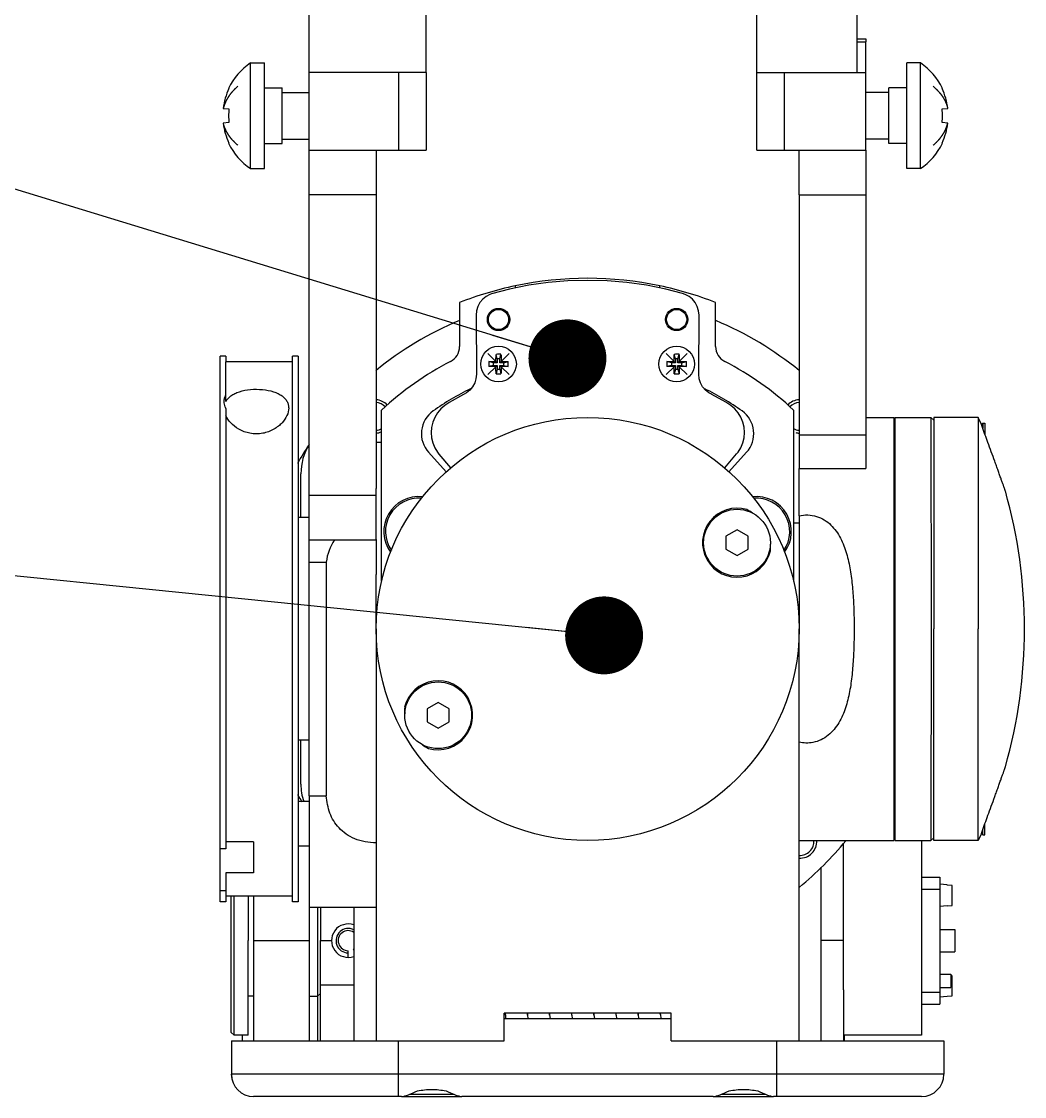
# Model space of a CAD drawing. Header units: millimetres. Extents: x 0 to 594, y 0 to 420.
# Drawn here: x 455.81 to 500.86, y 107.55 to 155.83 of the extents above; entities that cross this region are included whole.
import ezdxf

# ---------------------------------------------------------------- set-up
doc = ezdxf.new("R2010")
doc.units = ezdxf.units.MM
doc.header["$LTSCALE"] = 32.67
doc.layers.get('0').update_dxf_attribs({"linetype": 'CONTINUOUS'})
for name, color, linetype in [('AXIS', 7, 'CONTINUOUS'), ('COSMETIC', 7, 'CONTINUOUS'), ('NOTE', 7, 'CONTINUOUS')]:
    doc.layers.add(name, color=color, linetype=linetype)
doc.styles.get("Standard").update_dxf_attribs({"font": 'txt', "width": 0.85})
doc.dimstyles.get("Standard").update_dxf_attribs({"dimtxt": 3.5, "dimasz": 3.5, "dimexe": 1.5, "dimexo": 1, "dimtad": 1, "dimtxsty": 'STANDARD', "dimcen": 0.09, "dimadec": 0, "dimazin": 0, "dimtol": 1, "dimtp": 0.01, "dimtm": 0.01, "dimtfac": 1, "dimtofl": 0, "dimtmove": 0, "dimatfit": 3, "dimfxl": 1, "dimtolj": 1, "dimarcsym": 0})

msp = doc.modelspace()

# ---------------------------------------------------------------- linework, layer by layer
at = {"color": 7, "linetype": 'CONTINUOUS'}
for p, q in [((488.829, 162.152), (488.829, 153.547)), ((493.329, 162.152), (493.329, 153.547)), ((468.738, 150.047), (468.738, 161.212)), ((473.988, 153.547), (473.988, 160.197)), ((493.328, 155.047), (493.737, 155.047)), ((493.737, 155.047), (493.737, 154.922)), ((493.329, 154.922), (493.737, 154.922)), ((493.737, 153.547), (493.737, 154.922)), ((466.103, 153.972), (466.72, 153.972)), ((466.103, 149.222), (466.103, 153.972)), ((466.72, 149.222), (466.72, 153.972)), ((473.988, 153.547), (468.738, 153.547)), ((472.738, 153.547), (472.738, 150.047)), ((473.988, 153.547), (473.988, 150.047)), ((488.829, 153.547), (493.738, 153.547)), ((488.838, 150.047), (488.838, 153.547)), ((490.088, 150.047), (490.088, 153.547)), ((493.738, 150.047), (493.738, 153.547)), ((496.187, 153.972), (495.57, 153.972)), ((495.57, 149.222), (495.57, 153.972)), ((496.187, 149.222), (496.187, 153.972)), ((465.113, 152.826), (465.128, 152.82)), ((466.72, 152.847), (467.52, 152.847)), ((467.52, 150.347), (467.52, 152.847)), ((467.52, 152.647), (468.738, 152.647)), ((494.77, 152.647), (493.738, 152.647)), ((495.57, 152.847), (494.77, 152.847)), ((494.77, 150.347), (494.77, 152.847)), ((497.161, 152.82), (497.177, 152.826)), ((464.874, 151.928), (465.128, 151.903)), ((497.161, 151.903), (497.416, 151.928)), ((465.128, 151.291), (464.874, 151.266)), ((497.416, 151.266), (497.161, 151.291)), ((465.128, 150.374), (465.113, 150.368)), ((466.72, 150.347), (467.52, 150.347)), ((467.52, 150.547), (468.738, 150.547)), ((494.77, 150.547), (493.738, 150.547)), ((495.57, 150.347), (494.77, 150.347)), ((497.177, 150.368), (497.161, 150.374)), ((468.737, 148.047), (468.738, 150.047)), ((468.738, 150.047), (473.988, 150.047)), ((471.737, 150.047), (471.737, 148.047)), ((488.838, 150.047), (493.738, 150.047)), ((490.737, 148.047), (490.738, 150.047)), ((493.738, 150.047), (493.737, 148.047)), ((466.103, 149.222), (466.72, 149.222)), ((496.187, 149.222), (495.57, 149.222)), ((471.737, 148.047), (468.737, 148.047)), ((468.737, 134.547), (468.737, 148.047)), ((471.737, 148.047), (471.737, 134.856)), ((490.737, 148.047), (493.737, 148.047)), ((490.737, 148.047), (490.737, 137.265)), ((493.737, 148.047), (493.737, 137.265)), ((477.988, 143.958), (477.988, 143.862)), ((484.488, 143.862), (484.488, 143.958)), ((476.928, 143.603), (476.929, 143.598)), ((485.502, 143.615), (485.501, 143.612)), ((475.488, 143.21), (475.488, 141.228)), ((486.988, 141.228), (486.988, 143.21)), ((476.238, 142.647), (476.233, 142.647)), ((464.987, 140.797), (464.737, 140.797)), ((464.738, 134.297), (464.737, 140.797)), ((464.987, 140.797), (464.987, 140.547)), ((467.987, 140.547), (464.987, 140.547)), ((464.987, 138.767), (464.987, 140.547)), ((468.237, 140.797), (467.987, 140.797)), ((467.987, 140.547), (467.987, 140.797)), ((467.987, 116.547), (467.987, 140.547)), ((468.237, 140.797), (468.238, 134.297)), ((477.001, 140.506), (476.803, 140.556)), ((477.179, 140.506), (477.119, 140.566)), ((477.179, 140.684), (477.129, 140.882)), ((477.297, 140.684), (477.179, 140.684)), ((477.179, 140.684), (477.179, 140.506)), ((477.297, 140.684), (477.347, 140.882)), ((477.297, 140.506), (477.297, 140.684)), ((477.297, 140.506), (477.357, 140.566)), ((477.476, 140.506), (477.673, 140.556)), ((485.001, 140.506), (484.803, 140.556)), ((485.179, 140.506), (485.119, 140.566)), ((485.179, 140.684), (485.129, 140.882)), ((485.297, 140.684), (485.179, 140.684)), ((485.179, 140.684), (485.179, 140.506)), ((485.297, 140.684), (485.347, 140.882)), ((485.297, 140.506), (485.297, 140.684)), ((485.297, 140.506), (485.357, 140.566)), ((485.476, 140.506), (485.673, 140.556)), ((477.001, 140.388), (476.803, 140.338)), ((477.179, 140.506), (477.001, 140.506)), ((477.001, 140.506), (477.001, 140.388)), ((477.001, 140.388), (477.179, 140.388)), ((477.179, 140.388), (477.119, 140.328)), ((477.179, 140.209), (477.129, 140.012)), ((477.179, 140.388), (477.179, 140.209)), ((477.179, 140.209), (477.297, 140.209)), ((477.476, 140.506), (477.297, 140.506)), ((477.297, 140.388), (477.476, 140.388)), ((477.297, 140.388), (477.357, 140.328)), ((477.297, 140.209), (477.297, 140.388)), ((477.297, 140.209), (477.347, 140.012)), ((477.476, 140.388), (477.476, 140.506)), ((477.476, 140.388), (477.673, 140.338)), ((485.001, 140.388), (484.803, 140.338)), ((485.179, 140.506), (485.001, 140.506)), ((485.001, 140.506), (485.001, 140.388)), ((485.001, 140.388), (485.179, 140.388)), ((485.179, 140.388), (485.119, 140.328)), ((485.179, 140.209), (485.129, 140.012)), ((485.179, 140.388), (485.179, 140.209)), ((485.179, 140.209), (485.297, 140.209)), ((485.476, 140.506), (485.297, 140.506)), ((485.297, 140.388), (485.476, 140.388)), ((485.297, 140.388), (485.357, 140.328)), ((485.297, 140.209), (485.297, 140.388)), ((485.297, 140.209), (485.347, 140.012)), ((485.476, 140.388), (485.476, 140.506)), ((485.476, 140.388), (485.673, 140.338)), ((486.238, 139.984), (486.233, 139.984)), ((475.688, 139.097), (475.69, 139.092)), ((486.766, 139.103), (486.769, 139.108)), ((474.96, 138.667), (474.953, 138.679)), ((487.534, 138.674), (487.532, 138.672)), ((464.987, 138.45), (464.988, 138.139)), ((464.988, 138.139), (464.987, 118.673)), ((471.988, 130.708), (471.988, 138.38)), ((490.488, 138.38), (490.488, 130.685)), ((493.737, 138.047), (494.987, 138.047)), ((494.987, 138.047), (494.987, 137.047)), ((495.037, 138.047), (496.662, 138.047)), ((495.037, 138.047), (495.037, 137.097)), ((496.787, 137.922), (496.662, 138.047)), ((496.662, 138.047), (496.663, 128.547)), ((498.927, 137.737), (498.987, 137.797)), ((498.987, 137.797), (499.087, 137.797)), ((498.987, 137.797), (498.987, 137.562)), ((499.087, 137.797), (499.087, 137.282)), ((490.737, 137.265), (493.737, 137.265)), ((490.737, 137.265), (490.737, 135.749)), ((493.737, 137.265), (493.737, 135.749)), ((494.987, 137.047), (494.987, 136.922)), ((494.987, 136.922), (495.037, 136.922)), ((494.987, 136.922), (494.987, 135.672)), ((495.037, 137.097), (495.037, 136.297)), ((474.094, 136.482), (474.887, 135.601)), ((487.589, 135.6), (488.382, 136.482)), ((495.037, 136.297), (495.037, 135.497)), ((490.737, 135.749), (493.737, 135.749)), ((490.738, 133.627), (490.737, 135.749)), ((468.361, 133.547), (468.361, 135.519)), ((494.987, 135.672), (495.037, 135.672)), ((494.987, 135.672), (494.987, 135.547)), ((494.987, 135.547), (494.987, 135.047)), ((495.037, 135.497), (495.037, 135.047)), ((495.037, 135.047), (494.987, 135.047)), ((494.987, 135.047), (494.988, 133.172)), ((495.037, 135.047), (495.038, 133.222)), ((464.738, 133.439), (464.738, 134.297)), ((468.238, 134.297), (468.238, 133.547)), ((471.737, 134.547), (468.737, 134.547)), ((468.738, 132.547), (468.737, 134.547)), ((464.738, 133.297), (464.738, 133.439)), ((464.738, 130.597), (464.738, 133.297)), ((468.737, 133.547), (468.237, 133.547)), ((468.238, 133.547), (468.238, 133.297)), ((468.238, 133.297), (468.238, 128.547)), ((490.738, 133.627), (490.738, 128.559)), ((487.95, 132.999), (487.45, 132.711)), ((488.45, 132.711), (487.95, 132.999)), ((494.987, 133.172), (495.038, 133.172)), ((494.988, 133.172), (494.988, 133.047)), ((494.988, 133.047), (494.988, 132.422)), ((495.038, 133.222), (495.038, 132.401)), ((468.738, 132.547), (471.738, 132.547)), ((468.738, 131.547), (468.738, 132.547)), ((471.737, 132.564), (471.738, 130.998)), ((487.45, 132.711), (487.45, 132.133)), ((488.45, 132.133), (488.45, 132.711)), ((494.988, 132.422), (494.988, 131.672)), ((495.038, 132.401), (495.038, 131.158)), ((487.45, 132.133), (487.95, 131.845)), ((487.95, 131.845), (488.45, 132.133)), ((468.738, 131.547), (469.502, 131.547)), ((468.738, 121.047), (468.738, 131.547)), ((469.502, 131.547), (469.502, 121.047)), ((494.987, 131.672), (495.038, 131.672)), ((494.988, 131.672), (494.988, 128.547)), ((495.038, 131.158), (495.038, 130.696)), ((464.738, 130.171), (464.738, 130.597)), ((495.038, 130.696), (495.038, 128.547)), ((464.738, 129.372), (464.738, 130.171)), ((464.738, 127.722), (464.738, 129.372)), ((468.238, 128.547), (468.238, 123.547)), ((471.738, 128.547), (471.738, 110.047)), ((490.738, 110.047), (490.738, 128.547)), ((494.988, 128.547), (494.988, 125.422)), ((495.038, 128.547), (495.038, 126.129)), ((496.663, 128.547), (496.662, 119.047)), ((464.738, 126.923), (464.738, 127.722)), ((464.738, 126.497), (464.738, 126.923)), ((464.738, 123.622), (464.738, 126.497)), ((495.038, 126.129), (495.038, 125.936)), ((495.038, 125.936), (495.038, 124.693)), ((474.527, 125.249), (474.027, 124.961)), ((475.027, 124.961), (474.527, 125.249)), ((494.987, 125.422), (495.038, 125.422)), ((494.988, 125.422), (494.988, 124.672)), ((474.027, 124.961), (474.027, 124.383)), ((475.027, 124.383), (475.027, 124.961)), ((494.988, 124.672), (494.988, 124.047)), ((495.038, 124.693), (495.038, 123.872)), ((474.027, 124.383), (474.527, 124.095)), ((474.527, 124.095), (475.027, 124.383)), ((464.738, 121.547), (464.738, 123.622)), ((494.987, 123.922), (495.038, 123.922)), ((494.988, 123.922), (494.987, 121.547)), ((494.988, 124.047), (494.988, 123.922)), ((495.038, 123.872), (495.037, 121.597)), ((468.738, 123.547), (468.237, 123.547)), ((468.238, 123.547), (468.238, 121.547)), ((468.361, 121.575), (468.361, 123.547)), ((495.037, 122.047), (494.987, 122.047)), ((464.738, 120.547), (464.738, 121.547)), ((468.238, 121.547), (468.238, 120.547)), ((494.987, 121.547), (494.987, 121.422)), ((494.987, 121.422), (495.037, 121.422)), ((494.987, 121.422), (494.987, 120.172)), ((495.037, 121.597), (495.037, 120.797)), ((468.738, 120.797), (468.237, 120.797)), ((468.738, 121.047), (469.502, 121.047)), ((468.738, 121.047), (468.738, 119.275)), ((495.037, 120.797), (495.037, 120.022)), ((464.737, 118.797), (464.738, 120.547)), ((468.238, 120.547), (468.238, 118.87)), ((494.987, 120.172), (495.037, 120.172)), ((494.987, 120.172), (494.987, 120.082)), ((494.987, 120.082), (494.987, 119.047)), ((495.037, 120.022), (495.037, 119.047)), ((499.087, 119.297), (499.087, 119.812)), ((468.738, 119.275), (468.738, 118.547)), ((498.927, 119.357), (498.987, 119.297)), ((498.987, 119.297), (498.987, 119.532)), ((498.987, 119.297), (499.087, 119.297)), ((464.737, 118.673), (464.737, 118.797)), ((466.237, 118.985), (464.987, 118.985)), ((466.237, 118.985), (466.237, 117.598)), ((468.738, 118.797), (468.237, 118.797)), ((468.238, 118.797), (468.237, 116.297)), ((468.238, 118.87), (468.238, 118.797)), ((490.737, 119.047), (494.987, 119.047)), ((492.735, 118.846), (492.735, 118.933)), ((492.735, 118.547), (492.735, 118.846)), ((495.037, 119.047), (496.662, 119.047)), ((496.235, 119.047), (496.235, 118.547)), ((496.787, 119.172), (496.662, 119.047)), ((464.987, 118.673), (464.737, 118.673)), ((464.737, 116.787), (464.737, 118.673)), ((468.738, 118.547), (468.737, 116.047)), ((492.735, 118.147), (492.735, 118.547)), ((496.235, 118.547), (496.235, 117.497)), ((492.735, 117.922), (492.735, 118.147)), ((492.735, 117.797), (492.735, 117.922)), ((466.237, 117.598), (464.987, 117.598)), ((464.987, 117.598), (464.987, 116.547)), ((492.735, 115.172), (492.735, 117.797)), ((496.235, 117.497), (496.235, 117.299)), ((496.235, 117.404), (497.06, 117.404)), ((497.06, 117.404), (497.06, 116.854)), ((496.235, 117.299), (496.235, 116.766)), ((496.235, 116.854), (497.06, 116.854)), ((497.385, 117.05), (497.06, 117.079)), ((497.06, 116.854), (497.06, 111.689)), ((497.385, 117.044), (497.385, 117.05)), ((497.61, 117.024), (497.385, 117.044)), ((497.61, 116.133), (497.61, 117.024)), ((464.987, 116.787), (464.737, 116.787)), ((464.737, 116.297), (464.737, 116.787)), ((467.987, 116.547), (464.987, 116.547)), ((464.987, 116.547), (464.987, 116.297)), ((465.235, 116.047), (465.235, 116.547)), ((465.36, 114.547), (465.36, 116.547)), ((466.235, 116.547), (466.235, 115.397)), ((467.987, 116.297), (467.987, 116.547)), ((496.235, 116.766), (496.235, 116.579)), ((496.235, 116.579), (496.235, 116.279)), ((464.987, 116.297), (464.737, 116.297)), ((465.235, 114.547), (465.235, 116.047)), ((468.237, 116.297), (467.987, 116.297)), ((468.735, 116.047), (468.735, 114.547)), ((468.737, 116.047), (471.737, 116.047)), ((469.11, 116.047), (469.11, 114.547)), ((469.235, 116.047), (469.235, 115.992)), ((469.235, 115.992), (469.235, 114.547)), ((496.235, 116.279), (496.235, 115.597)), ((497.385, 116.107), (497.06, 116.079)), ((497.385, 116.113), (497.61, 116.133)), ((497.385, 116.107), (497.385, 116.113)), ((496.235, 115.597), (496.235, 114.547)), ((466.235, 115.397), (466.235, 114.547)), ((492.735, 114.589), (492.735, 115.172)), ((497.06, 115.047), (497.735, 115.047)), ((497.735, 115.047), (497.735, 114.047)), ((465.235, 113.047), (465.235, 114.547)), ((465.36, 110.297), (465.36, 114.547)), ((466.235, 114.547), (468.735, 114.547)), ((466.235, 114.547), (466.235, 110.047)), ((468.735, 114.547), (468.735, 110.047)), ((469.11, 114.547), (469.11, 112.922)), ((469.235, 112.547), (469.235, 114.547)), ((492.735, 114.547), (491.736, 114.547)), ((492.735, 113.922), (492.735, 114.589)), ((496.235, 114.547), (496.235, 113.497)), ((470.485, 113.797), (470.485, 114.097)), ((470.736, 114.113), (470.71, 114.157)), ((497.06, 114.047), (497.735, 114.047)), ((492.735, 112.333), (492.735, 113.922)), ((496.235, 113.497), (496.235, 112.571)), ((465.235, 110.422), (465.235, 113.047)), ((497.06, 113.047), (497.56, 113.047)), ((497.56, 113.047), (497.56, 112.447)), ((469.11, 112.922), (469.11, 112.047)), ((470.736, 112.547), (469.235, 112.547)), ((469.235, 112.172), (469.235, 112.547)), ((496.235, 112.571), (496.235, 112.239)), ((497.61, 112.96), (497.56, 112.964)), ((497.61, 112.069), (497.61, 112.96)), ((469.235, 112.172), (469.11, 112.047)), ((469.11, 112.047), (469.11, 110.047)), ((469.235, 110.047), (469.235, 112.172)), ((492.735, 112.333), (492.735, 110.047)), ((496.235, 112.239), (497.06, 112.239)), ((496.235, 112.239), (496.235, 111.797)), ((497.06, 112.447), (497.56, 112.447)), ((497.385, 112.043), (497.06, 112.014)), ((497.385, 112.049), (497.61, 112.069)), ((497.385, 112.043), (497.385, 112.049)), ((496.235, 111.797), (496.235, 110.297)), ((496.235, 111.689), (497.06, 111.689)), ((484.988, 111.297), (477.488, 111.297)), ((477.488, 110.047), (477.488, 111.297)), ((477.534, 111.297), (477.536, 111.274)), ((477.536, 111.274), (477.545, 111.177)), ((479.541, 111.13), (479.551, 111.047)), ((480.523, 111.246), (480.517, 111.297)), ((480.529, 111.193), (480.523, 111.246)), ((480.533, 111.153), (480.54, 111.091)), ((480.54, 111.091), (480.546, 111.047)), ((481.517, 111.248), (481.512, 111.297)), ((481.514, 111.297), (481.52, 111.23)), ((481.52, 111.23), (481.531, 111.13)), ((481.531, 111.13), (481.541, 111.047)), ((483.504, 111.297), (483.511, 111.215)), ((483.511, 111.215), (483.529, 111.065)), ((483.529, 111.065), (483.531, 111.047)), ((484.507, 111.216), (484.497, 111.297)), ((484.499, 111.297), (484.509, 111.187)), ((484.988, 110.047), (484.988, 111.297)), ((477.488, 111.047), (484.988, 111.047)), ((465.235, 110.422), (465.36, 110.297)), ((465.734, 110.047), (465.734, 110.297)), ((496.235, 110.297), (492.735, 110.297)), ((492.775, 110.047), (492.775, 110.297)), ((465.238, 110.047), (477.488, 110.047)), ((465.238, 110.047), (465.238, 108.547)), ((472.738, 107.547), (472.738, 110.047)), ((484.988, 110.047), (497.238, 110.047)), ((489.738, 107.547), (489.738, 110.047)), ((497.238, 110.047), (497.238, 108.547)), ((497.238, 108.547), (465.238, 108.547)), ((472.882, 107.547), (466.235, 107.547)), ((472.902, 107.547), (475.575, 107.547)), ((473.239, 107.647), (475.238, 107.647)), ((486.882, 107.547), (475.595, 107.547)), ((486.902, 107.547), (489.575, 107.547)), ((487.239, 107.647), (489.238, 107.647)), ((496.238, 107.547), (489.595, 107.547))]:
    msp.add_line(p, q, dxfattribs=at)
at = {"color": 6, "linetype": 'CONTINUOUS'}
for p, q in [((478.598, 143.983), (477.731, 143.811)), ((479.474, 144.107), (478.598, 143.983)), ((480.354, 144.181), (479.474, 144.107)), ((481.238, 144.206), (480.354, 144.181)), ((482.122, 144.181), (481.238, 144.206)), ((483.002, 144.107), (482.122, 144.181)), ((483.878, 143.983), (483.002, 144.107)), ((484.745, 143.811), (483.878, 143.983)), ((476.68, 143.482), (476.527, 143.358)), ((476.853, 143.575), (476.68, 143.482)), ((476.929, 143.598), (476.853, 143.575)), ((477.731, 143.811), (476.928, 143.603)), ((485.502, 143.615), (484.745, 143.811)), ((485.623, 143.575), (485.501, 143.612)), ((485.796, 143.482), (485.623, 143.575)), ((485.949, 143.358), (485.796, 143.482)), ((476.31, 143.032), (476.252, 142.843)), ((476.403, 143.205), (476.31, 143.032)), ((476.527, 143.358), (476.403, 143.205)), ((486.074, 143.205), (485.949, 143.358)), ((486.166, 143.032), (486.074, 143.205)), ((486.224, 142.843), (486.166, 143.032)), ((476.252, 142.843), (476.233, 142.647)), ((476.238, 142.647), (476.243, 139.984)), ((486.243, 142.647), (486.224, 142.843)), ((486.238, 139.984), (486.243, 142.647)), ((476.166, 139.6), (476.074, 139.426)), ((476.224, 139.788), (476.166, 139.6)), ((476.243, 139.984), (476.224, 139.788)), ((486.252, 139.788), (486.233, 139.984)), ((486.31, 139.6), (486.252, 139.788)), ((486.403, 139.426), (486.31, 139.6)), ((475.657, 139.081), (475.025, 138.725)), ((475.688, 139.097), (475.657, 139.081)), ((475.796, 139.149), (475.69, 139.092)), ((475.949, 139.274), (475.796, 139.149)), ((476.074, 139.426), (475.949, 139.274)), ((486.527, 139.274), (486.403, 139.426)), ((486.68, 139.149), (486.527, 139.274)), ((486.766, 139.103), (486.68, 139.149)), ((486.82, 139.083), (486.769, 139.108)), ((487.452, 138.727), (486.82, 139.083)), ((474.826, 138.585), (474.647, 138.432)), ((474.96, 138.667), (474.826, 138.585)), ((475.025, 138.725), (474.953, 138.679)), ((487.534, 138.674), (487.452, 138.727)), ((487.666, 138.59), (487.532, 138.672)), ((487.846, 138.437), (487.666, 138.59)), ((474.493, 138.252), (474.37, 138.051)), ((474.647, 138.432), (474.493, 138.252)), ((487.999, 138.257), (487.846, 138.437)), ((488.123, 138.056), (487.999, 138.257)), ((474.28, 137.833), (474.224, 137.603)), ((474.37, 138.051), (474.28, 137.833)), ((488.213, 137.838), (488.123, 138.056)), ((488.268, 137.608), (488.213, 137.838)), ((474.224, 137.603), (474.206, 137.368)), ((474.206, 137.368), (474.224, 137.132)), ((474.224, 137.132), (474.28, 136.903)), ((488.213, 136.908), (488.268, 137.137)), ((488.287, 137.373), (488.268, 137.608)), ((488.268, 137.137), (488.287, 137.373)), ((474.28, 136.903), (474.37, 136.685)), ((474.37, 136.685), (474.493, 136.483)), ((487.999, 136.488), (488.123, 136.69)), ((488.123, 136.69), (488.213, 136.908)), ((474.493, 136.483), (474.561, 136.403)), ((474.561, 136.403), (475.084, 135.782)), ((487.4, 135.777), (487.931, 136.409)), ((487.931, 136.409), (487.999, 136.488))]:
    msp.add_line(p, q, dxfattribs=at)
at = {"color": 7, "linetype": 'CONTINUOUS'}
for points in [[(477.543, 111.2), (477.541, 111.214), (477.534, 111.278), (477.532, 111.297)], [(477.545, 111.177), (477.555, 111.09), (477.56, 111.056)], [(478.538, 111.201), (478.534, 111.232), (478.527, 111.297)], [(478.529, 111.297), (478.532, 111.264), (478.541, 111.169)], [(478.541, 111.169), (478.551, 111.085), (478.556, 111.047)], [(479.533, 111.199), (479.528, 111.242), (479.522, 111.297)], [(479.524, 111.297), (479.53, 111.23), (479.541, 111.13)], [(480.519, 111.297), (480.52, 111.28), (480.533, 111.153)], [(481.523, 111.198), (481.522, 111.211), (481.517, 111.248)], [(482.518, 111.201), (482.515, 111.227), (482.507, 111.296), (482.507, 111.297)], [(482.509, 111.297), (482.512, 111.256), (482.522, 111.164)], [(482.522, 111.164), (482.531, 111.081), (482.536, 111.047)], [(483.513, 111.198), (483.51, 111.226), (483.502, 111.294), (483.502, 111.297)], [(484.509, 111.187), (484.52, 111.096), (484.526, 111.047)]]:
    msp.add_lwpolyline(points, dxfattribs=at)
at = {"color": 6, "linetype": 'CONTINUOUS'}
for centre in [(477.238, 142.447), (485.238, 142.447)]:
    msp.add_circle(centre, 0.5, dxfattribs=at)
at = {"color": 7, "linetype": 'CONTINUOUS'}
for centre, radius in [((477.238, 142.447), 0.453), ((485.238, 142.447), 0.453), ((477.238, 140.447), 0.8), ((485.238, 140.447), 0.8), ((487.95, 132.422), 1.5), ((474.527, 124.672), 1.5)]:
    msp.add_circle(centre, radius, dxfattribs=at)
for centre, radius, start, end in [((467.694, 151.597), 2.859, 123.8178, 154.4631), ((494.596, 151.597), 2.859, 25.5369, 56.1822), ((467.724, 151.598), 2.869, 154.7836, 173.3885), ((494.566, 151.598), 2.869, 6.6115, 25.2164), ((468.18, 151.597), 3.067, 174.2785, 179.9993), ((494.11, 151.597), 3.067, 0.0007, 5.7215), ((467.724, 151.596), 2.869, 186.6115, 205.2164), ((468.18, 151.597), 3.067, 180.0007, 185.7215), ((494.11, 151.597), 3.067, 354.2785, 359.9993), ((494.566, 151.596), 2.869, 334.7836, 353.3885), ((467.694, 151.597), 2.859, 205.5369, 236.1822), ((494.596, 151.597), 2.859, 303.8178, 334.4631), ((481.238, 128.547), 15.75, 101.9085, 111.4125), ((481.238, 128.547), 15.75, 78.0915, 101.9085), ((481.238, 128.547), 15.75, 68.5875, 78.0915), ((481.236, 128.547), 15, 112.5643, 129.3753), ((481.236, 128.547), 15, 50.6156, 67.4228), ((474.738, 141.228), 0.75, 297.1383, 360), ((487.738, 141.228), 0.75, 180, 242.8617), ((481.238, 128.547), 13.5, 117.1383, 133.2502), ((479.33, 140.447), 2.529, 177.5348, 182.4652), ((477.238, 138.363), 2.521, 89.9953, 92.4686), ((477.238, 138.356), 2.529, 87.535, 90.0011), ((475.147, 140.447), 2.529, 357.5341, 2.4659), ((487.33, 140.447), 2.529, 177.5348, 182.4652), ((485.238, 138.363), 2.521, 89.9953, 92.4686), ((485.238, 138.356), 2.529, 87.535, 90.0011), ((483.147, 140.447), 2.529, 357.5341, 2.4659), ((481.238, 128.547), 13.5, 46.7498, 62.8617), ((477.238, 142.538), 2.529, 267.5351, 270.0011), ((477.238, 142.531), 2.521, 269.9953, 272.4686), ((485.238, 142.538), 2.529, 267.5351, 270.0011), ((485.238, 142.531), 2.521, 269.9953, 272.4686), ((481.238, 128.547), 12, 116.0289, 125.3226), ((481.238, 128.547), 12, 54.6774, 63.9707), ((475.023, 137.318), 1.25, 125.3226, 222), ((487.453, 137.318), 1.25, 318, 54.6774), ((481.236, 128.547), 15, 146.4736, 150.2846), ((470.861, 135.519), 2.5, 148.5001, 180), ((473.66, 132.922), 1.5, 85.706, 214.44), ((488.816, 132.922), 1.5, 325.4594, 94.5051), ((470.861, 121.575), 2.5, 180, 198.2175), ((481.236, 128.547), 15, 209.7158, 211.1687), ((481.236, 128.547), 15, 309.389, 320.6418), ((470.485, 114.547), 0.548, 62.7841, 270), ((470.485, 114.547), 0.45, 56.029, 270), ((470.485, 114.547), 0.45, 300, 304.0693), ((466.235, 108.547), 1, 180, 270), ((466.238, 108.547), 1, 180, 270), ((496.238, 108.547), 1, 270, 360)]:
    msp.add_arc(centre, radius, start, end, dxfattribs=at)
at = {"color": 2, "linetype": 'CONTINUOUS'}
for centre, start, end in [((471.691, 138.093), 42.7465, 86.417), ((490.782, 138.093), 93.4409, 137.0993), ((471.691, 138.093), 273.5834, 293.3458), ((490.782, 138.093), 255, 266.5588), ((490.782, 119.001), 266.631, 3.5127)]:
    msp.add_arc(centre, 0.75, start, end, dxfattribs=at)
at = {"color": 7, "linetype": 'CONTINUOUS'}
msp.add_ellipse((471.738, 131.297), major_axis=(-1.591, 1.591), ratio=0.999944, start_param=0.196395, end_param=0.674085, dxfattribs=at)
for points, knots in [([(476.803, 140.556), (476.828, 140.557), (476.934, 140.562), (477.039, 140.565), (477.119, 140.566)], [0, 0, 0, 0, 0.238688, 1, 1, 1, 1]), ([(477.119, 140.566), (477.12, 140.593), (477.122, 140.699), (477.125, 140.804), (477.129, 140.882)], [0, 0, 0, 0, 0.259377, 1, 1, 1, 1]), ([(477.347, 140.882), (477.348, 140.857), (477.353, 140.752), (477.356, 140.646), (477.357, 140.566)], [0, 0, 0, 0, 0.238686, 1, 1, 1, 1]), ([(477.357, 140.566), (477.384, 140.565), (477.49, 140.563), (477.595, 140.56), (477.673, 140.556)], [0, 0, 0, 0, 0.259379, 1, 1, 1, 1]), ([(484.803, 140.556), (484.828, 140.557), (484.934, 140.562), (485.039, 140.565), (485.119, 140.566)], [0, 0, 0, 0, 0.238688, 1, 1, 1, 1]), ([(485.119, 140.566), (485.12, 140.593), (485.122, 140.699), (485.125, 140.804), (485.129, 140.882)], [0, 0, 0, 0, 0.259377, 1, 1, 1, 1]), ([(485.347, 140.882), (485.348, 140.857), (485.353, 140.752), (485.356, 140.646), (485.357, 140.566)], [0, 0, 0, 0, 0.238686, 1, 1, 1, 1]), ([(485.357, 140.566), (485.384, 140.565), (485.49, 140.563), (485.595, 140.56), (485.673, 140.556)], [0, 0, 0, 0, 0.259379, 1, 1, 1, 1]), ([(477.119, 140.328), (477.092, 140.329), (476.987, 140.331), (476.881, 140.334), (476.803, 140.338)], [0, 0, 0, 0, 0.259375, 1, 1, 1, 1]), ([(477.129, 140.012), (477.128, 140.037), (477.123, 140.142), (477.12, 140.248), (477.119, 140.328)], [0, 0, 0, 0, 0.238686, 1, 1, 1, 1]), ([(477.357, 140.328), (477.356, 140.301), (477.355, 140.195), (477.351, 140.09), (477.347, 140.012)], [0, 0, 0, 0, 0.259377, 1, 1, 1, 1]), ([(477.673, 140.338), (477.648, 140.337), (477.543, 140.332), (477.437, 140.329), (477.357, 140.328)], [0, 0, 0, 0, 0.238684, 1, 1, 1, 1]), ([(485.119, 140.328), (485.092, 140.329), (484.987, 140.331), (484.881, 140.334), (484.803, 140.338)], [0, 0, 0, 0, 0.259375, 1, 1, 1, 1]), ([(485.129, 140.012), (485.128, 140.037), (485.123, 140.142), (485.12, 140.248), (485.119, 140.328)], [0, 0, 0, 0, 0.238686, 1, 1, 1, 1]), ([(485.357, 140.328), (485.356, 140.301), (485.355, 140.195), (485.351, 140.09), (485.347, 140.012)], [0, 0, 0, 0, 0.259377, 1, 1, 1, 1]), ([(485.673, 140.338), (485.648, 140.337), (485.543, 140.332), (485.437, 140.329), (485.357, 140.328)], [0, 0, 0, 0, 0.238684, 1, 1, 1, 1]), ([(464.987, 138.767), (465.041, 138.866), (465.172, 139), (465.393, 139.128), (465.683, 139.241), (466.105, 139.318), (466.627, 139.317), (467.049, 139.239), (467.338, 139.125), (467.511, 139.023), (467.647, 138.903), (467.744, 138.768), (467.801, 138.621), (467.812, 138.519), (467.812, 138.469)], [0, 0, 0, 0, 0.100014, 0.159059, 0.225074, 0.374982, 0.535399, 0.685013, 0.750821, 0.809655, 0.862184, 0.909984, 0.955183, 1, 1, 1, 1]), ([(464.912, 138.77), (464.912, 138.819), (464.925, 138.92), (464.963, 139.015), (464.987, 139.059)], [0, 0, 0, 0, 0.496914, 1, 1, 1, 1]), ([(464.987, 138.45), (464.975, 138.477), (464.934, 138.578), (464.912, 138.689), (464.912, 138.769)], [0, 0, 0, 0, 0.263738, 1, 1, 1, 1]), ([(467.812, 138.468), (467.812, 138.355), (467.749, 138.109), (467.56, 137.843), (467.348, 137.647), (467.07, 137.459), (466.64, 137.299), (466.08, 137.3), (465.58, 137.488), (465.209, 137.779), (465.041, 138.019), (464.987, 138.139)], [0, 0, 0, 0, 0.09191, 0.198885, 0.259409, 0.324838, 0.469349, 0.623448, 0.767797, 0.8932, 1, 1, 1, 1]), ([(490.738, 133.627), (490.866, 133.659), (491.131, 133.688), (491.522, 133.622), (491.875, 133.459), (492.268, 133.149), (492.625, 132.634), (492.887, 131.937), (493.047, 131.197), (493.14, 130.432), (493.19, 129.65), (493.211, 128.859), (493.209, 128.066), (493.182, 127.277), (493.124, 126.498), (493.019, 125.737), (492.842, 125.004), (492.551, 124.319), (492.155, 123.829), (491.731, 123.556), (491.485, 123.473), (491.358, 123.449)], [0, 0, 0, 0, 0.032316, 0.064527, 0.095939, 0.12648, 0.186198, 0.24645, 0.3081, 0.37113, 0.435214, 0.49993, 0.564827, 0.629447, 0.69334, 0.756099, 0.817435, 0.877454, 0.937318, 0.9682, 1, 1, 1, 1]), ([(471.738, 118.942), (471.412, 118.942), (470.93, 119.028), (470.386, 119.317), (470.066, 119.593), (469.824, 119.916), (469.598, 120.393), (469.524, 120.785), (469.502, 121.047)], [0, 0, 0, 0, 0.285979, 0.416674, 0.538487, 0.654644, 0.768722, 1, 1, 1, 1])]:
    msp.add_open_spline(points, degree=3, knots=knots, dxfattribs=at)
msp.add_open_spline([(491.358, 123.449), (491.155, 123.41), (490.938, 123.417), (490.738, 123.467)], degree=3, dxfattribs=at)
at = {"layer": 'AXIS', "color": 7, "linetype": 'CONTINUOUS'}
for p, q in [((498.787, 138.047), (496.787, 138.047)), ((496.787, 138.047), (496.787, 137.847)), ((496.787, 137.847), (496.787, 137.051)), ((498.927, 137.737), (498.787, 138.047)), ((498.787, 138.047), (498.788, 128.547)), ((499.037, 137.417), (498.927, 137.737)), ((499.085, 137.287), (499.037, 137.417)), ((471.988, 136.922), (471.737, 136.922)), ((496.787, 137.051), (496.787, 136.297)), ((496.787, 136.297), (496.787, 135.497)), ((496.787, 135.497), (496.787, 134.797)), ((471.737, 134.547), (471.737, 134.856)), ((495.037, 135.047), (494.987, 135.047)), ((496.787, 134.797), (496.787, 134.747)), ((496.787, 134.747), (496.788, 133.972)), ((471.737, 134.347), (471.737, 134.547)), ((471.737, 133.936), (471.737, 134.347)), ((471.737, 133.282), (471.737, 133.936)), ((496.788, 133.972), (496.788, 132.422)), ((471.737, 132.797), (471.737, 133.282)), ((490.738, 133.297), (490.488, 133.297)), ((471.737, 132.564), (471.737, 132.797)), ((471.737, 132.547), (471.737, 132.564)), ((496.788, 132.422), (496.788, 130.872)), ((471.738, 128.547), (471.738, 130.998)), ((496.788, 130.872), (496.788, 130.547)), ((496.788, 130.547), (496.788, 128.547)), ((496.788, 126.547), (496.788, 128.547)), ((498.787, 119.047), (498.788, 128.547)), ((496.788, 126.222), (496.788, 126.547)), ((496.788, 124.672), (496.788, 126.222)), ((496.788, 123.122), (496.788, 124.672)), ((496.787, 122.297), (496.788, 123.122)), ((496.787, 121.597), (496.787, 122.297)), ((495.037, 122.047), (494.987, 122.047)), ((496.787, 120.797), (496.787, 121.597)), ((496.787, 120.043), (496.787, 120.797)), ((495.037, 119.797), (494.987, 119.797)), ((496.787, 119.997), (496.787, 120.043)), ((496.787, 119.172), (496.787, 119.997)), ((499.037, 119.677), (499.085, 119.807)), ((498.927, 119.357), (498.787, 119.047)), ((498.927, 119.357), (499.037, 119.677)), ((496.787, 119.047), (496.787, 119.172)), ((498.787, 119.047), (496.787, 119.047)), ((491.736, 110.047), (491.736, 117.845)), ((465.985, 116.547), (465.985, 114.547)), ((470.736, 116.047), (470.736, 110.047)), ((465.985, 112.049), (465.985, 114.547)), ((469.235, 114.547), (469.735, 114.547)), ((465.985, 110.297), (465.985, 112.049)), ((466.235, 112.047), (465.985, 112.047)), ((468.735, 112.047), (469.11, 112.047)), ((465.985, 110.297), (465.36, 110.297)), ((472.882, 107.547), (472.738, 107.547)), ((486.882, 107.547), (475.595, 107.547)), ((489.738, 107.547), (489.595, 107.547))]:
    msp.add_line(p, q, dxfattribs=at)
msp.add_circle((481.239, 128.547), 9.5, dxfattribs=at)
for centre, radius, start, end in [((471.691, 138.093), 0.625, 43.0701, 85.6599), ((490.782, 138.093), 0.625, 94.1667, 136.7423), ((471.691, 138.093), 0.625, 274.3401, 298.7659), ((490.782, 138.093), 0.625, 241.4978, 265.8333), ((478.073, 128.547), 22.788, 344.2125, 15.7875), ((473.66, 132.922), 1.575, 84.1438, 216.0204), ((488.816, 132.922), 1.575, 323.751, 96.162), ((487.95, 132.422), 1.55, 73.7136, 346.2872), ((487.469, 132.117), 2.014, 54.0302, 62.9361), ((487.445, 132.158), 2.014, 357.0647, 5.7356), ((474.527, 124.672), 1.55, 253.7113, 166.2878), ((475.033, 124.936), 2.014, 177.0635, 185.7364), ((475.008, 124.977), 2.014, 234.0301, 242.9367), ((490.782, 119.001), 0.625, 265.9213, 4.3742), ((470.485, 114.547), 0.75, 70.3512, 289.6733)]:
    msp.add_arc(centre, radius, start, end, dxfattribs=at)
for points, knots in [([(500.002, 134.747), (500.002, 134.747), (500.001, 134.749), (500.001, 134.752), (499.998, 134.757), (499.996, 134.764), (499.993, 134.774), (499.987, 134.79), (499.978, 134.816), (499.965, 134.852), (499.949, 134.896), (499.931, 134.948), (499.902, 135.029), (499.86, 135.147), (499.805, 135.303), (499.742, 135.479), (499.674, 135.669), (499.601, 135.871), (499.501, 136.15), (499.374, 136.5), (499.226, 136.903), (499.131, 137.164), (499.085, 137.287)], [0, 0, 0, 0, 0.000411, 0.001643, 0.003691, 0.006553, 0.010223, 0.014695, 0.026004, 0.040391, 0.057752, 0.077953, 0.100858, 0.154135, 0.216229, 0.285694, 0.361038, 0.440769, 0.523412, 0.691666, 0.854365, 1, 1, 1, 1]), ([(499.085, 119.807), (499.131, 119.93), (499.226, 120.191), (499.374, 120.594), (499.501, 120.943), (499.601, 121.223), (499.674, 121.425), (499.742, 121.615), (499.805, 121.79), (499.86, 121.947), (499.902, 122.064), (499.931, 122.146), (499.949, 122.198), (499.965, 122.242), (499.978, 122.278), (499.987, 122.304), (499.993, 122.32), (499.996, 122.33), (499.998, 122.337), (500.001, 122.342), (500.001, 122.345), (500.002, 122.347), (500.002, 122.347)], [0, 0, 0, 0, 0.145635, 0.308334, 0.476588, 0.559231, 0.638963, 0.714306, 0.783771, 0.845865, 0.899142, 0.922047, 0.942249, 0.959609, 0.973996, 0.985305, 0.989777, 0.993447, 0.996309, 0.998357, 0.999589, 1, 1, 1, 1]), ([(472.882, 107.547), (472.93, 107.547), (473.037, 107.57), (473.275, 107.656), (473.462, 107.743), (473.598, 107.797)], [0, 0, 0, 0, 0.188616, 0.425488, 1, 1, 1, 1]), ([(473.598, 107.797), (473.808, 107.84), (474.238, 107.891), (474.668, 107.84), (474.879, 107.797)], [0, 0, 0, 0, 0.500006, 1, 1, 1, 1]), ([(474.879, 107.797), (475.014, 107.743), (475.202, 107.656), (475.44, 107.57), (475.547, 107.547), (475.595, 107.547)], [0, 0, 0, 0, 0.574636, 0.811461, 1, 1, 1, 1]), ([(486.882, 107.547), (486.93, 107.547), (487.037, 107.57), (487.275, 107.656), (487.462, 107.743), (487.598, 107.797)], [0, 0, 0, 0, 0.188616, 0.425488, 1, 1, 1, 1]), ([(487.598, 107.797), (487.808, 107.84), (488.238, 107.891), (488.668, 107.84), (488.879, 107.797)], [0, 0, 0, 0, 0.500006, 1, 1, 1, 1]), ([(488.879, 107.797), (489.014, 107.743), (489.202, 107.656), (489.44, 107.57), (489.547, 107.547), (489.595, 107.547)], [0, 0, 0, 0, 0.574636, 0.811461, 1, 1, 1, 1])]:
    msp.add_open_spline(points, degree=3, knots=knots, dxfattribs=at)
at = {"layer": 'COSMETIC', "color": 7, "linetype": 'CONTINUOUS'}
for p, q in [((476.763, 140.922), (477.119, 140.566)), ((477.713, 140.922), (477.357, 140.566)), ((484.763, 140.922), (485.119, 140.566)), ((485.713, 140.922), (485.357, 140.566)), ((476.763, 139.972), (477.119, 140.328)), ((477.713, 139.972), (477.357, 140.328)), ((484.763, 139.972), (485.119, 140.328)), ((485.713, 139.972), (485.357, 140.328))]:
    msp.add_line(p, q, dxfattribs=at)
for points in [[(465.535, 152.922), (465.525, 152.913), (465.505, 152.895), (465.475, 152.868), (465.45, 152.846), (465.43, 152.828), (465.415, 152.814), (465.402, 152.803), (465.392, 152.794), (465.386, 152.788), (465.381, 152.784), (465.378, 152.781), (465.375, 152.779), (465.374, 152.778), (465.373, 152.777), (465.372, 152.775), (465.368, 152.772), (465.363, 152.766), (465.357, 152.759), (465.35, 152.752), (465.341, 152.742), (465.326, 152.725), (465.303, 152.701), (465.281, 152.677), (465.266, 152.661), (465.257, 152.651), (465.25, 152.644), (465.244, 152.637), (465.239, 152.631), (465.235, 152.628), (465.234, 152.626), (465.233, 152.625), (465.232, 152.624), (465.23, 152.621), (465.228, 152.618), (465.224, 152.613), (465.219, 152.607), (465.212, 152.597), (465.202, 152.584), (465.191, 152.569), (465.179, 152.554), (465.168, 152.539), (465.157, 152.523), (465.145, 152.508), (465.136, 152.496), (465.128, 152.485), (465.123, 152.479), (465.12, 152.474), (465.117, 152.47), (465.114, 152.467), (465.113, 152.465), (465.112, 152.464), (465.111, 152.463), (465.11, 152.462), (465.11, 152.46), (465.108, 152.458), (465.106, 152.454), (465.104, 152.45), (465.1, 152.445), (465.096, 152.438), (465.09, 152.427), (465.082, 152.413), (465.072, 152.397), (465.062, 152.38), (465.053, 152.364), (465.043, 152.347), (465.033, 152.331), (465.025, 152.317), (465.019, 152.306), (465.015, 152.299), (465.011, 152.294), (465.009, 152.29), (465.008, 152.288), (465.007, 152.287), (465.006, 152.285), (465.006, 152.283), (465.005, 152.281), (465.003, 152.277), (465.001, 152.272), (464.998, 152.265), (464.994, 152.257), (464.989, 152.246), (464.981, 152.227), (464.969, 152.199), (464.956, 152.172), (464.948, 152.153), (464.943, 152.142), (464.94, 152.134), (464.936, 152.127), (464.934, 152.121), (464.933, 152.118), (464.931, 152.115), (464.931, 152.114), (464.93, 152.112), (464.93, 152.111), (464.929, 152.108), (464.928, 152.105), (464.926, 152.099), (464.924, 152.092), (464.92, 152.08), (464.916, 152.066), (464.911, 152.049), (464.904, 152.026), (464.895, 151.997), (464.885, 151.962), (464.878, 151.939), (464.874, 151.928)], [(496.754, 152.922), (496.764, 152.913), (496.785, 152.895), (496.815, 152.868), (496.84, 152.846), (496.86, 152.828), (496.875, 152.814), (496.888, 152.803), (496.898, 152.794), (496.904, 152.788), (496.909, 152.784), (496.912, 152.781), (496.914, 152.779), (496.916, 152.778), (496.917, 152.777), (496.918, 152.775), (496.921, 152.772), (496.926, 152.766), (496.933, 152.759), (496.94, 152.752), (496.949, 152.742), (496.964, 152.725), (496.986, 152.701), (497.008, 152.677), (497.024, 152.661), (497.033, 152.651), (497.039, 152.644), (497.046, 152.637), (497.051, 152.631), (497.054, 152.628), (497.056, 152.626), (497.057, 152.625), (497.058, 152.624), (497.06, 152.621), (497.062, 152.618), (497.066, 152.613), (497.07, 152.607), (497.078, 152.597), (497.088, 152.584), (497.099, 152.569), (497.11, 152.554), (497.122, 152.539), (497.133, 152.523), (497.145, 152.508), (497.154, 152.496), (497.162, 152.485), (497.166, 152.479), (497.17, 152.474), (497.173, 152.47), (497.175, 152.467), (497.177, 152.465), (497.178, 152.464), (497.179, 152.463), (497.179, 152.462), (497.18, 152.46), (497.182, 152.458), (497.184, 152.454), (497.186, 152.45), (497.189, 152.445), (497.193, 152.438), (497.2, 152.427), (497.208, 152.413), (497.218, 152.397), (497.227, 152.38), (497.237, 152.364), (497.247, 152.347), (497.257, 152.331), (497.265, 152.317), (497.271, 152.306), (497.275, 152.299), (497.278, 152.294), (497.28, 152.29), (497.282, 152.288), (497.283, 152.287), (497.283, 152.285), (497.284, 152.283), (497.285, 152.281), (497.287, 152.277), (497.289, 152.272), (497.292, 152.265), (497.296, 152.257), (497.301, 152.246), (497.309, 152.227), (497.321, 152.199), (497.333, 152.172), (497.342, 152.153), (497.347, 152.142), (497.35, 152.134), (497.353, 152.127), (497.356, 152.121), (497.357, 152.118), (497.358, 152.115), (497.359, 152.114), (497.36, 152.112), (497.36, 152.111), (497.361, 152.108), (497.362, 152.105), (497.364, 152.099), (497.366, 152.092), (497.369, 152.08), (497.374, 152.066), (497.379, 152.049), (497.386, 152.026), (497.395, 151.997), (497.405, 151.962), (497.412, 151.939), (497.416, 151.928)], [(465.535, 150.272), (465.525, 150.281), (465.505, 150.299), (465.475, 150.326), (465.45, 150.348), (465.43, 150.366), (465.415, 150.38), (465.402, 150.391), (465.392, 150.4), (465.386, 150.406), (465.381, 150.41), (465.378, 150.413), (465.375, 150.415), (465.374, 150.416), (465.373, 150.417), (465.372, 150.419), (465.368, 150.422), (465.363, 150.428), (465.357, 150.435), (465.35, 150.442), (465.341, 150.452), (465.326, 150.469), (465.303, 150.493), (465.281, 150.517), (465.266, 150.533), (465.257, 150.543), (465.25, 150.55), (465.244, 150.557), (465.239, 150.563), (465.235, 150.566), (465.234, 150.568), (465.233, 150.569), (465.232, 150.57), (465.23, 150.572), (465.228, 150.576), (465.224, 150.581), (465.219, 150.587), (465.212, 150.597), (465.202, 150.61), (465.191, 150.625), (465.179, 150.64), (465.168, 150.655), (465.157, 150.671), (465.145, 150.686), (465.136, 150.698), (465.128, 150.709), (465.123, 150.715), (465.12, 150.72), (465.117, 150.724), (465.114, 150.727), (465.113, 150.729), (465.112, 150.73), (465.111, 150.731), (465.11, 150.732), (465.11, 150.734), (465.108, 150.736), (465.106, 150.74), (465.104, 150.744), (465.1, 150.749), (465.096, 150.756), (465.09, 150.767), (465.082, 150.781), (465.072, 150.797), (465.062, 150.814), (465.053, 150.83), (465.043, 150.847), (465.033, 150.863), (465.025, 150.877), (465.019, 150.888), (465.015, 150.895), (465.011, 150.9), (465.009, 150.904), (465.008, 150.906), (465.007, 150.907), (465.006, 150.909), (465.006, 150.91), (465.005, 150.913), (465.003, 150.917), (465.001, 150.922), (464.998, 150.929), (464.994, 150.937), (464.989, 150.948), (464.981, 150.967), (464.969, 150.995), (464.956, 151.022), (464.948, 151.041), (464.943, 151.052), (464.94, 151.06), (464.936, 151.067), (464.934, 151.073), (464.933, 151.076), (464.931, 151.079), (464.931, 151.08), (464.93, 151.082), (464.93, 151.083), (464.929, 151.086), (464.928, 151.089), (464.926, 151.095), (464.924, 151.102), (464.92, 151.114), (464.916, 151.128), (464.911, 151.145), (464.904, 151.168), (464.895, 151.197), (464.885, 151.232), (464.878, 151.255), (464.874, 151.266)], [(496.754, 150.272), (496.764, 150.281), (496.785, 150.299), (496.815, 150.326), (496.84, 150.348), (496.86, 150.366), (496.875, 150.38), (496.888, 150.391), (496.898, 150.4), (496.904, 150.406), (496.909, 150.41), (496.912, 150.413), (496.914, 150.415), (496.916, 150.416), (496.917, 150.417), (496.918, 150.419), (496.921, 150.422), (496.926, 150.428), (496.933, 150.435), (496.94, 150.442), (496.949, 150.452), (496.964, 150.469), (496.986, 150.493), (497.008, 150.517), (497.024, 150.533), (497.033, 150.543), (497.039, 150.55), (497.046, 150.557), (497.051, 150.563), (497.054, 150.566), (497.056, 150.568), (497.057, 150.569), (497.058, 150.57), (497.06, 150.572), (497.062, 150.576), (497.066, 150.581), (497.07, 150.587), (497.078, 150.597), (497.088, 150.61), (497.099, 150.625), (497.11, 150.64), (497.122, 150.655), (497.133, 150.671), (497.145, 150.686), (497.154, 150.698), (497.162, 150.709), (497.166, 150.715), (497.17, 150.72), (497.173, 150.724), (497.175, 150.727), (497.177, 150.729), (497.178, 150.73), (497.179, 150.731), (497.179, 150.732), (497.18, 150.734), (497.182, 150.736), (497.184, 150.74), (497.186, 150.744), (497.189, 150.749), (497.193, 150.756), (497.2, 150.767), (497.208, 150.781), (497.218, 150.797), (497.227, 150.814), (497.237, 150.83), (497.247, 150.847), (497.257, 150.863), (497.265, 150.877), (497.271, 150.888), (497.275, 150.895), (497.278, 150.9), (497.28, 150.904), (497.282, 150.906), (497.283, 150.907), (497.283, 150.909), (497.284, 150.91), (497.285, 150.913), (497.287, 150.917), (497.289, 150.922), (497.292, 150.929), (497.296, 150.937), (497.301, 150.948), (497.309, 150.967), (497.321, 150.995), (497.333, 151.022), (497.342, 151.041), (497.347, 151.052), (497.35, 151.06), (497.353, 151.067), (497.356, 151.073), (497.357, 151.076), (497.358, 151.079), (497.359, 151.08), (497.36, 151.082), (497.36, 151.083), (497.361, 151.086), (497.362, 151.089), (497.364, 151.095), (497.366, 151.102), (497.369, 151.114), (497.374, 151.128), (497.379, 151.145), (497.386, 151.168), (497.395, 151.197), (497.405, 151.232), (497.412, 151.255), (497.416, 151.266)]]:
    msp.add_open_spline(points, degree=3, knots=[0, 0, 0, 0, 0.03125, 0.0625, 0.09375, 0.109375, 0.125, 0.140625, 0.148438, 0.15625, 0.160156, 0.164062, 0.166016, 0.166992, 0.167969, 0.169922, 0.171875, 0.179688, 0.1875, 0.195312, 0.203125, 0.21875, 0.25, 0.28125, 0.296875, 0.304688, 0.3125, 0.320312, 0.328125, 0.330078, 0.332031, 0.333008, 0.333984, 0.335938, 0.339844, 0.34375, 0.351562, 0.359375, 0.375, 0.390625, 0.40625, 0.421875, 0.4375, 0.453125, 0.46875, 0.476562, 0.484375, 0.488281, 0.492188, 0.496094, 0.498047, 0.499023, 0.5, 0.500977, 0.501953, 0.503906, 0.507812, 0.511719, 0.515625, 0.523438, 0.53125, 0.546875, 0.5625, 0.578125, 0.59375, 0.609375, 0.625, 0.640625, 0.648438, 0.65625, 0.660156, 0.664062, 0.666016, 0.666992, 0.667969, 0.669922, 0.671875, 0.675781, 0.679688, 0.6875, 0.695312, 0.703125, 0.71875, 0.75, 0.78125, 0.796875, 0.804688, 0.8125, 0.820312, 0.824219, 0.828125, 0.830078, 0.832031, 0.833008, 0.833984, 0.835938, 0.839844, 0.84375, 0.851562, 0.859375, 0.875, 0.890625, 0.90625, 0.9375, 0.96875, 1, 1, 1, 1], dxfattribs=at)

# ---------------------------------------------------------------- leaders
at = {"layer": 'NOTE', "color": 2, "linetype": 'CONTINUOUS'}
for points in [[(480.332, 140.703), (443.949, 151.847), (437.949, 151.847)], [(481.978, 128.259), (442.714, 132.212), (436.714, 132.212)]]:
    msp.add_leader(points, dimstyle='STANDARD', override={"dimtad": 0, "dimldrblk": 'DOT'}, dxfattribs=at)

doc.saveas('drawing.dxf')
